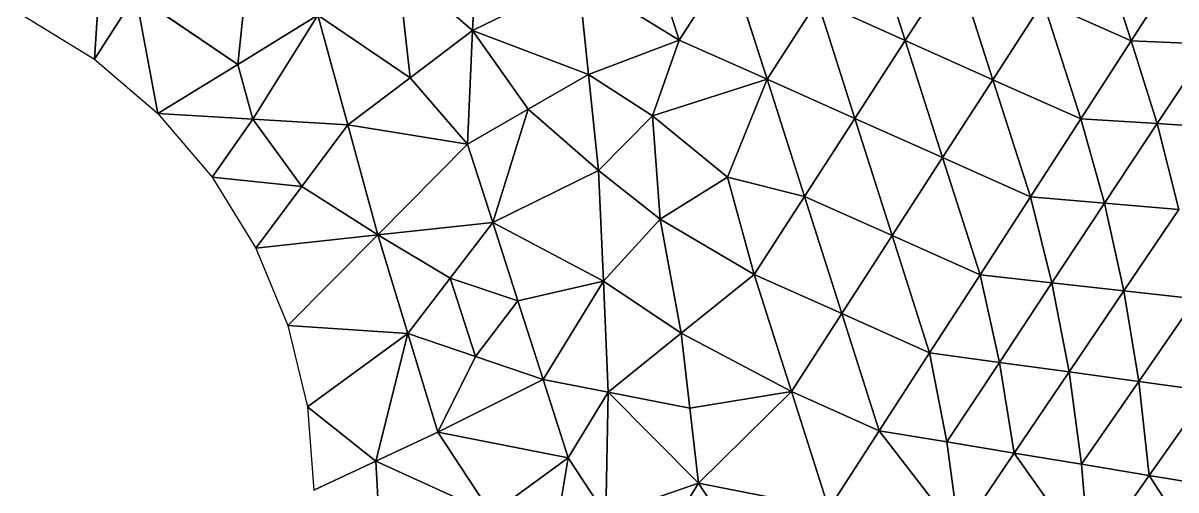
# Model space of a CAD drawing. Extents: x 100 to 350, y 100 to 150.
# Drawn here: x 154.54 to 176.18, y 125 to 133.77 of the extents above; entities that cross this region are included whole.
import ezdxf

# ---------------------------------------------------------------- set-up
doc = ezdxf.new("R2010")
doc.units = 0

msp = doc.modelspace()

# ---------------------------------------------------------------- linework, layer by layer
at = {"color": 1}
for p, q in [((163.074008, 135.766957), (162.978401, 133.631264)), ((162.978401, 133.631264), (163.074008, 135.766957)), ((166.152912, 135.65225), (166.855521, 133.451239)), ((166.855521, 133.451239), (166.152912, 135.65225)), ((171.096324, 133.443403), (170.393715, 135.644414)), ((170.393715, 135.644414), (171.096324, 133.443403)), ((175.337127, 133.435567), (174.634518, 135.636578)), ((174.634518, 135.636578), (175.337127, 133.435567)), ((161.806505, 132.743603), (161.573273, 134.842984)), ((161.573273, 134.842984), (162.978401, 133.631264)), ((162.978401, 133.631264), (161.573273, 134.842984)), ((161.573273, 134.842984), (161.806505, 132.743603)), ((166.855521, 133.451239), (167.800716, 134.915968)), ((167.800716, 134.915968), (166.855521, 133.451239)), ((167.800716, 134.915968), (168.503325, 132.714957)), ((168.503325, 132.714957), (167.800716, 134.915968)), ((171.096324, 133.443403), (172.041519, 134.908132)), ((172.041519, 134.908132), (171.096324, 133.443403)), ((172.041519, 134.908132), (172.744128, 132.707121)), ((172.744128, 132.707121), (172.041519, 134.908132)), ((175.337127, 133.435567), (176.282322, 134.900295)), ((176.282322, 134.900295), (175.337127, 133.435567)), ((155.877853, 133.09017), (155.985242, 134.706114)), ((155.985242, 134.706114), (155.877853, 133.09017)), ((158.571803, 132.99504), (158.751558, 134.710587)), ((158.751558, 134.710587), (158.571803, 132.99504)), ((164.964765, 134.609098), (162.978401, 133.631264)), ((162.978401, 133.631264), (164.964765, 134.609098)), ((166.855521, 133.451239), (164.964765, 134.609098)), ((164.964765, 134.609098), (165.15304, 132.805027)), ((165.15304, 132.805027), (164.964765, 134.609098)), ((164.964765, 134.609098), (166.855521, 133.451239)), ((156.654216, 134.296166), (155.877853, 133.09017)), ((155.877853, 133.09017), (156.654216, 134.296166)), ((156.654216, 134.296166), (158.571803, 132.99504)), ((156.654216, 134.296166), (157.071068, 132.071068)), ((158.571803, 132.99504), (156.654216, 134.296166)), ((157.071068, 132.071068), (156.654216, 134.296166)), ((169.44852, 134.179685), (168.503325, 132.714957)), ((168.503325, 132.714957), (169.44852, 134.179685)), ((170.151129, 131.978675), (169.44852, 134.179685)), ((171.096324, 133.443403), (169.44852, 134.179685)), ((169.44852, 134.179685), (170.151129, 131.978675)), ((169.44852, 134.179685), (171.096324, 133.443403)), ((173.689323, 134.171849), (172.744128, 132.707121)), ((172.744128, 132.707121), (173.689323, 134.171849)), ((173.689323, 134.171849), (175.337127, 133.435567)), ((175.337127, 133.435567), (173.689323, 134.171849)), ((173.689323, 134.171849), (174.391932, 131.970838)), ((174.391932, 131.970838), (173.689323, 134.171849)), ((160.072538, 133.919012), (158.571803, 132.99504)), ((158.571803, 132.99504), (160.072538, 133.919012)), ((160.072538, 133.919012), (158.852838, 131.963505)), ((158.852838, 131.963505), (160.072538, 133.919012)), ((161.806505, 132.743603), (160.072538, 133.919012)), ((160.072538, 133.919012), (160.634609, 131.855942)), ((160.634609, 131.855942), (160.072538, 133.919012)), ((160.072538, 133.919012), (161.806505, 132.743603)), ((161.806505, 132.743603), (162.978401, 133.631264)), ((162.978401, 133.631264), (161.806505, 132.743603)), ((162.882793, 131.495572), (162.978401, 133.631264)), ((162.978401, 133.631264), (162.882793, 131.495572)), ((162.978401, 133.631264), (165.15304, 132.805027)), ((165.15304, 132.805027), (162.978401, 133.631264)), ((162.978401, 133.631264), (164.017916, 132.150299)), ((164.017916, 132.150299), (162.978401, 133.631264)), ((166.855521, 133.451239), (165.15304, 132.805027)), ((165.15304, 132.805027), (166.855521, 133.451239)), ((166.355585, 132.027628), (166.855521, 133.451239)), ((166.855521, 133.451239), (166.355585, 132.027628)), ((166.855521, 133.451239), (168.503325, 132.714957)), ((168.503325, 132.714957), (166.855521, 133.451239)), ((170.151129, 131.978675), (171.096324, 133.443403)), ((171.096324, 133.443403), (170.151129, 131.978675)), ((171.798933, 131.242392), (171.096324, 133.443403)), ((172.744128, 132.707121), (171.096324, 133.443403)), ((171.096324, 133.443403), (171.798933, 131.242392)), ((171.096324, 133.443403), (172.744128, 132.707121)), ((174.391932, 131.970838), (175.337127, 133.435567)), ((175.337127, 133.435567), (174.391932, 131.970838)), ((176.81491, 133.375656), (175.337127, 133.435567)), ((175.337127, 133.435567), (175.827357, 131.880972)), ((175.337127, 133.435567), (176.81491, 133.375656)), ((175.827357, 131.880972), (175.337127, 133.435567)), ((176.81491, 133.375656), (175.827357, 131.880972)), ((175.827357, 131.880972), (176.81491, 133.375656)), ((157.071068, 132.071068), (158.571803, 132.99504)), ((158.571803, 132.99504), (157.071068, 132.071068)), ((158.852838, 131.963505), (158.571803, 132.99504)), ((158.571803, 132.99504), (158.852838, 131.963505)), ((160.634609, 131.855942), (161.806505, 132.743603)), ((161.806505, 132.743603), (160.634609, 131.855942)), ((162.882793, 131.495572), (161.806505, 132.743603)), ((161.806505, 132.743603), (162.882793, 131.495572)), ((165.15304, 132.805027), (164.017916, 132.150299)), ((164.017916, 132.150299), (165.15304, 132.805027)), ((165.15304, 132.805027), (166.355585, 132.027628)), ((165.341314, 131.000955), (165.15304, 132.805027)), ((166.355585, 132.027628), (165.15304, 132.805027)), ((165.15304, 132.805027), (165.341314, 131.000955)), ((166.355585, 132.027628), (168.503325, 132.714957)), ((168.503325, 132.714957), (166.355585, 132.027628)), ((168.503325, 132.714957), (167.764141, 130.878149)), ((167.764141, 130.878149), (168.503325, 132.714957)), ((168.503325, 132.714957), (170.151129, 131.978675)), ((169.205935, 130.513946), (168.503325, 132.714957)), ((170.151129, 131.978675), (168.503325, 132.714957)), ((168.503325, 132.714957), (169.205935, 130.513946)), ((172.744128, 132.707121), (171.798933, 131.242392)), ((171.798933, 131.242392), (172.744128, 132.707121)), ((173.446737, 130.50611), (172.744128, 132.707121)), ((172.744128, 132.707121), (174.391932, 131.970838)), ((174.391932, 131.970838), (172.744128, 132.707121)), ((172.744128, 132.707121), (173.446737, 130.50611)), ((158.852838, 131.963505), (157.071068, 132.071068)), ((157.071068, 132.071068), (158.852838, 131.963505)), ((164.017916, 132.150299), (162.882793, 131.495572)), ((162.882793, 131.495572), (164.017916, 132.150299)), ((164.017916, 132.150299), (163.35495, 130.023122)), ((163.35495, 130.023122), (164.017916, 132.150299)), ((164.017916, 132.150299), (165.341314, 131.000955)), ((165.341314, 131.000955), (164.017916, 132.150299)), ((165.341314, 131.000955), (166.355585, 132.027628)), ((166.355585, 132.027628), (165.341314, 131.000955)), ((166.355585, 132.027628), (166.495118, 130.084997)), ((167.764141, 130.878149), (166.355585, 132.027628)), ((166.355585, 132.027628), (167.764141, 130.878149)), ((166.495118, 130.084997), (166.355585, 132.027628)), ((158.852838, 131.963505), (158.09017, 130.877853)), ((158.09017, 130.877853), (158.852838, 131.963505)), ((159.772337, 130.697923), (158.852838, 131.963505)), ((158.852838, 131.963505), (160.634609, 131.855942)), ((160.634609, 131.855942), (158.852838, 131.963505)), ((158.852838, 131.963505), (159.772337, 130.697923)), ((159.772337, 130.697923), (160.634609, 131.855942)), ((160.634609, 131.855942), (159.772337, 130.697923)), ((160.634609, 131.855942), (161.196679, 129.792871)), ((162.882793, 131.495572), (160.634609, 131.855942)), ((160.634609, 131.855942), (162.882793, 131.495572)), ((161.196679, 129.792871), (160.634609, 131.855942)), ((169.205935, 130.513946), (170.151129, 131.978675)), ((170.151129, 131.978675), (169.205935, 130.513946)), ((170.151129, 131.978675), (171.798933, 131.242392)), ((170.853738, 129.777664), (170.151129, 131.978675)), ((171.798933, 131.242392), (170.151129, 131.978675)), ((170.151129, 131.978675), (170.853738, 129.777664)), ((173.446737, 130.50611), (174.391932, 131.970838)), ((174.391932, 131.970838), (173.446737, 130.50611)), ((175.827357, 131.880972), (174.391932, 131.970838)), ((174.391932, 131.970838), (174.839804, 130.386288)), ((174.391932, 131.970838), (175.827357, 131.880972)), ((174.839804, 130.386288), (174.391932, 131.970838)), ((175.827357, 131.880972), (174.839804, 130.386288)), ((174.839804, 130.386288), (175.827357, 131.880972)), ((175.827357, 131.880972), (176.232871, 130.266466)), ((177.262783, 131.791106), (175.827357, 131.880972)), ((175.827357, 131.880972), (177.262783, 131.791106)), ((176.232871, 130.266466), (175.827357, 131.880972)), ((161.196679, 129.792871), (162.882793, 131.495572)), ((162.882793, 131.495572), (161.196679, 129.792871)), ((163.35495, 130.023122), (162.882793, 131.495572)), ((162.882793, 131.495572), (163.35495, 130.023122)), ((171.798933, 131.242392), (170.853738, 129.777664)), ((170.853738, 129.777664), (171.798933, 131.242392)), ((171.798933, 131.242392), (173.446737, 130.50611)), ((171.798933, 131.242392), (172.501542, 129.041381)), ((173.446737, 130.50611), (171.798933, 131.242392)), ((172.501542, 129.041381), (171.798933, 131.242392)), ((165.341314, 131.000955), (163.35495, 130.023122)), ((163.35495, 130.023122), (165.341314, 131.000955)), ((165.432106, 128.919766), (165.341314, 131.000955)), ((166.495118, 130.084997), (165.341314, 131.000955)), ((165.341314, 131.000955), (165.432106, 128.919766)), ((165.341314, 131.000955), (166.495118, 130.084997)), ((158.09017, 130.877853), (159.772337, 130.697923)), ((159.772337, 130.697923), (158.09017, 130.877853)), ((167.764141, 130.878149), (166.495118, 130.084997)), ((166.495118, 130.084997), (167.764141, 130.878149)), ((168.26074, 129.049218), (167.764141, 130.878149)), ((169.205935, 130.513946), (167.764141, 130.878149)), ((167.764141, 130.878149), (168.26074, 129.049218)), ((167.764141, 130.878149), (169.205935, 130.513946)), ((159.772337, 130.697923), (158.910065, 129.539905)), ((158.910065, 129.539905), (159.772337, 130.697923)), ((161.196679, 129.792871), (159.772337, 130.697923)), ((159.772337, 130.697923), (161.196679, 129.792871)), ((168.26074, 129.049218), (169.205935, 130.513946)), ((169.205935, 130.513946), (168.26074, 129.049218)), ((169.908544, 128.312935), (169.205935, 130.513946)), ((169.205935, 130.513946), (169.908544, 128.312935)), ((170.853738, 129.777664), (169.205935, 130.513946)), ((169.205935, 130.513946), (170.853738, 129.777664)), ((173.446737, 130.50611), (172.501542, 129.041381)), ((172.501542, 129.041381), (173.446737, 130.50611)), ((173.852251, 128.891604), (173.446737, 130.50611)), ((174.839804, 130.386288), (173.446737, 130.50611)), ((173.446737, 130.50611), (173.852251, 128.891604)), ((173.446737, 130.50611), (174.839804, 130.386288)), ((173.852251, 128.891604), (174.839804, 130.386288)), ((174.839804, 130.386288), (173.852251, 128.891604)), ((174.839804, 130.386288), (175.20296, 128.741827)), ((176.232871, 130.266466), (174.839804, 130.386288)), ((174.839804, 130.386288), (176.232871, 130.266466)), ((175.20296, 128.741827), (174.839804, 130.386288)), ((166.495118, 130.084997), (165.432106, 128.919766)), ((165.432106, 128.919766), (166.495118, 130.084997)), ((166.495118, 130.084997), (168.26074, 129.049218)), ((166.495118, 130.084997), (166.891819, 127.943897)), ((168.26074, 129.049218), (166.495118, 130.084997)), ((166.891819, 127.943897), (166.495118, 130.084997)), ((175.20296, 128.741827), (176.232871, 130.266466)), ((176.232871, 130.266466), (175.20296, 128.741827)), ((161.196679, 129.792871), (163.35495, 130.023122)), ((163.35495, 130.023122), (161.196679, 129.792871)), ((162.557683, 128.981043), (163.35495, 130.023122)), ((163.35495, 130.023122), (162.557683, 128.981043)), ((163.35495, 130.023122), (165.432106, 128.919766)), ((163.35495, 130.023122), (163.827107, 128.550671)), ((165.432106, 128.919766), (163.35495, 130.023122)), ((163.827107, 128.550671), (163.35495, 130.023122)), ((158.910065, 129.539905), (161.196679, 129.792871)), ((161.196679, 129.792871), (158.910065, 129.539905)), ((161.196679, 129.792871), (159.510565, 128.09017)), ((159.510565, 128.09017), (161.196679, 129.792871)), ((162.557683, 128.981043), (161.196679, 129.792871)), ((161.196679, 129.792871), (161.760416, 127.938964)), ((161.760416, 127.938964), (161.196679, 129.792871)), ((161.196679, 129.792871), (162.557683, 128.981043)), ((169.908544, 128.312935), (170.853738, 129.777664)), ((170.853738, 129.777664), (169.908544, 128.312935)), ((172.501542, 129.041381), (170.853738, 129.777664)), ((170.853738, 129.777664), (171.556348, 127.576653)), ((171.556348, 127.576653), (170.853738, 129.777664)), ((170.853738, 129.777664), (172.501542, 129.041381)), ((161.760416, 127.938964), (162.557683, 128.981043)), ((162.557683, 128.981043), (161.760416, 127.938964)), ((163.02984, 127.508593), (162.557683, 128.981043)), ((162.557683, 128.981043), (163.02984, 127.508593)), ((163.827107, 128.550671), (162.557683, 128.981043)), ((162.557683, 128.981043), (163.827107, 128.550671)), ((168.26074, 129.049218), (166.891819, 127.943897)), ((166.891819, 127.943897), (168.26074, 129.049218)), ((169.908544, 128.312935), (168.26074, 129.049218)), ((168.26074, 129.049218), (168.963349, 126.848207)), ((168.963349, 126.848207), (168.26074, 129.049218)), ((168.26074, 129.049218), (169.908544, 128.312935)), ((171.556348, 127.576653), (172.501542, 129.041381)), ((172.501542, 129.041381), (171.556348, 127.576653)), ((172.501542, 129.041381), (173.852251, 128.891604)), ((173.852251, 128.891604), (172.501542, 129.041381)), ((172.501542, 129.041381), (172.864698, 127.39692)), ((172.864698, 127.39692), (172.501542, 129.041381)), ((163.827107, 128.550671), (165.432106, 128.919766)), ((165.432106, 128.919766), (163.827107, 128.550671)), ((165.432106, 128.919766), (164.299264, 127.078221)), ((164.299264, 127.078221), (165.432106, 128.919766)), ((165.522898, 126.838577), (165.432106, 128.919766)), ((166.891819, 127.943897), (165.432106, 128.919766)), ((165.432106, 128.919766), (165.522898, 126.838577)), ((165.432106, 128.919766), (166.891819, 127.943897)), ((173.852251, 128.891604), (172.864698, 127.39692)), ((172.864698, 127.39692), (173.852251, 128.891604)), ((174.173049, 127.217188), (173.852251, 128.891604)), ((173.852251, 128.891604), (175.20296, 128.741827)), ((173.852251, 128.891604), (174.173049, 127.217188)), ((175.20296, 128.741827), (173.852251, 128.891604)), ((163.02984, 127.508593), (163.827107, 128.550671)), ((163.827107, 128.550671), (163.02984, 127.508593)), ((163.827107, 128.550671), (164.299264, 127.078221)), ((164.299264, 127.078221), (163.827107, 128.550671)), ((174.173049, 127.217188), (175.20296, 128.741827)), ((175.20296, 128.741827), (174.173049, 127.217188)), ((176.553669, 128.59205), (175.20296, 128.741827)), ((175.20296, 128.741827), (175.4814, 127.037455)), ((175.20296, 128.741827), (176.553669, 128.59205)), ((175.4814, 127.037455), (175.20296, 128.741827)), ((176.553669, 128.59205), (175.4814, 127.037455)), ((175.4814, 127.037455), (176.553669, 128.59205)), ((168.963349, 126.848207), (169.908544, 128.312935)), ((169.908544, 128.312935), (168.963349, 126.848207)), ((170.611153, 126.111925), (169.908544, 128.312935)), ((169.908544, 128.312935), (170.611153, 126.111925)), ((171.556348, 127.576653), (169.908544, 128.312935)), ((169.908544, 128.312935), (171.556348, 127.576653)), ((159.510565, 128.09017), (161.760416, 127.938964)), ((161.760416, 127.938964), (159.510565, 128.09017)), ((161.760416, 127.938964), (159.876883, 126.564345)), ((159.876883, 126.564345), (161.760416, 127.938964)), ((161.162076, 125.542529), (161.760416, 127.938964)), ((161.760416, 127.938964), (161.162076, 125.542529)), ((161.760416, 127.938964), (163.02984, 127.508593)), ((163.02984, 127.508593), (161.760416, 127.938964)), ((161.760416, 127.938964), (162.324152, 126.085058)), ((162.324152, 126.085058), (161.760416, 127.938964)), ((166.891819, 127.943897), (165.522898, 126.838577)), ((165.522898, 126.838577), (166.891819, 127.943897)), ((166.891819, 127.943897), (168.963349, 126.848207)), ((168.963349, 126.848207), (166.891819, 127.943897)), ((166.891819, 127.943897), (167.055254, 126.53519)), ((167.055254, 126.53519), (166.891819, 127.943897)), ((162.324152, 126.085058), (163.02984, 127.508593)), ((163.02984, 127.508593), (162.324152, 126.085058)), ((163.02984, 127.508593), (164.299264, 127.078221)), ((164.299264, 127.078221), (163.02984, 127.508593)), ((170.611153, 126.111925), (171.556348, 127.576653)), ((171.556348, 127.576653), (170.611153, 126.111925)), ((172.864698, 127.39692), (171.556348, 127.576653)), ((171.556348, 127.576653), (171.877145, 125.902236)), ((171.556348, 127.576653), (172.864698, 127.39692)), ((171.877145, 125.902236), (171.556348, 127.576653)), ((172.864698, 127.39692), (171.877145, 125.902236)), ((171.877145, 125.902236), (172.864698, 127.39692)), ((172.864698, 127.39692), (173.143138, 125.692548)), ((174.173049, 127.217188), (172.864698, 127.39692)), ((172.864698, 127.39692), (174.173049, 127.217188)), ((173.143138, 125.692548), (172.864698, 127.39692)), ((164.299264, 127.078221), (162.324152, 126.085058)), ((162.324152, 126.085058), (164.299264, 127.078221)), ((164.299264, 127.078221), (165.522898, 126.838577)), ((164.299264, 127.078221), (164.771421, 125.60577)), ((165.522898, 126.838577), (164.299264, 127.078221)), ((164.771421, 125.60577), (164.299264, 127.078221)), ((174.173049, 127.217188), (173.143138, 125.692548)), ((173.143138, 125.692548), (174.173049, 127.217188)), ((174.40913, 125.48286), (174.173049, 127.217188)), ((175.4814, 127.037455), (174.173049, 127.217188)), ((174.173049, 127.217188), (174.40913, 125.48286)), ((174.173049, 127.217188), (175.4814, 127.037455)), ((174.40913, 125.48286), (175.4814, 127.037455)), ((175.4814, 127.037455), (174.40913, 125.48286)), ((175.4814, 127.037455), (175.675123, 125.273172)), ((176.789751, 126.857722), (175.4814, 127.037455)), ((175.4814, 127.037455), (176.789751, 126.857722)), ((175.675123, 125.273172), (175.4814, 127.037455)), ((165.522898, 126.838577), (164.771421, 125.60577)), ((164.771421, 125.60577), (165.522898, 126.838577)), ((165.47572, 124.525702), (165.522898, 126.838577)), ((165.522898, 126.838577), (165.47572, 124.525702)), ((165.522898, 126.838577), (167.055254, 126.53519)), ((167.055254, 126.53519), (165.522898, 126.838577)), ((165.522898, 126.838577), (167.218689, 125.126483)), ((167.218689, 125.126483), (165.522898, 126.838577)), ((167.055254, 126.53519), (168.963349, 126.848207)), ((168.963349, 126.848207), (167.055254, 126.53519)), ((168.963349, 126.848207), (167.218689, 125.126483)), ((167.218689, 125.126483), (168.963349, 126.848207)), ((168.963349, 126.848207), (170.611153, 126.111925)), ((169.665958, 124.647196), (168.963349, 126.848207)), ((170.611153, 126.111925), (168.963349, 126.848207)), ((168.963349, 126.848207), (169.665958, 124.647196)), ((176.789751, 126.857722), (175.675123, 125.273172)), ((175.675123, 125.273172), (176.789751, 126.857722)), ((159.876883, 126.564345), (161.162076, 125.542529)), ((161.162076, 125.542529), (159.876883, 126.564345)), ((167.055254, 126.53519), (167.218689, 125.126483)), ((167.218689, 125.126483), (167.055254, 126.53519)), ((162.324152, 126.085058), (161.162076, 125.542529)), ((161.162076, 125.542529), (162.324152, 126.085058)), ((163.33436, 124.553993), (162.324152, 126.085058)), ((164.771421, 125.60577), (162.324152, 126.085058)), ((162.324152, 126.085058), (163.33436, 124.553993)), ((162.324152, 126.085058), (164.771421, 125.60577)), ((170.611153, 126.111925), (169.665958, 124.647196)), ((169.665958, 124.647196), (170.611153, 126.111925)), ((172.113227, 124.167909), (170.611153, 126.111925)), ((171.877145, 125.902236), (170.611153, 126.111925)), ((170.611153, 126.111925), (172.113227, 124.167909)), ((170.611153, 126.111925), (171.877145, 125.902236)), ((171.877145, 125.902236), (172.113227, 124.167909)), ((173.143138, 125.692548), (171.877145, 125.902236)), ((171.877145, 125.902236), (173.143138, 125.692548)), ((172.113227, 124.167909), (171.877145, 125.902236)), ((160, 125), (161.162076, 125.542529)), ((161.162076, 125.542529), (160, 125)), ((161.162076, 125.542529), (163.33436, 124.553993)), ((161.254558, 123.80011), (161.162076, 125.542529)), ((161.162076, 125.542529), (161.254558, 123.80011)), ((163.33436, 124.553993), (161.162076, 125.542529)), ((164.771421, 125.60577), (163.33436, 124.553993)), ((163.33436, 124.553993), (164.771421, 125.60577)), ((164.557994, 124.314349), (164.771421, 125.60577)), ((164.771421, 125.60577), (164.557994, 124.314349)), ((164.771421, 125.60577), (165.47572, 124.525702)), ((165.47572, 124.525702), (164.771421, 125.60577)), ((172.113227, 124.167909), (173.143138, 125.692548)), ((173.143138, 125.692548), (172.113227, 124.167909)), ((173.143138, 125.692548), (174.40913, 125.48286)), ((174.40913, 125.48286), (173.143138, 125.692548)), ((173.143138, 125.692548), (174.560495, 123.688622)), ((174.560495, 123.688622), (173.143138, 125.692548)), ((174.560495, 123.688622), (174.40913, 125.48286)), ((174.40913, 125.48286), (175.675123, 125.273172)), ((174.40913, 125.48286), (174.560495, 123.688622)), ((175.675123, 125.273172), (174.40913, 125.48286)), ((167.218689, 125.126483), (165.47572, 124.525702)), ((165.47572, 124.525702), (167.218689, 125.126483)), ((166.18002, 123.445635), (167.218689, 125.126483)), ((167.218689, 125.126483), (166.18002, 123.445635)), ((167.218689, 125.126483), (169.665958, 124.647196)), ((167.922989, 124.046415), (167.218689, 125.126483)), ((169.665958, 124.647196), (167.218689, 125.126483)), ((167.218689, 125.126483), (167.922989, 124.046415)), ((175.675123, 125.273172), (174.560495, 123.688622)), ((174.560495, 123.688622), (175.675123, 125.273172)), ((177.007764, 123.209335), (175.675123, 125.273172)), ((175.675123, 125.273172), (176.941115, 125.063484)), ((176.941115, 125.063484), (175.675123, 125.273172)), ((175.675123, 125.273172), (177.007764, 123.209335))]:
    msp.add_line(p, q, dxfattribs=at)
at = {"color": 7}
for p, q in [((154.539905, 133.910065), (155.877853, 133.09017)), ((155.877853, 133.09017), (157.071068, 132.071068)), ((157.071068, 132.071068), (158.09017, 130.877853)), ((158.09017, 130.877853), (158.910065, 129.539905)), ((158.910065, 129.539905), (159.510565, 128.09017)), ((159.510565, 128.09017), (159.876883, 126.564345)), ((159.876883, 126.564345), (160, 125))]:
    msp.add_line(p, q, dxfattribs=at)

doc.saveas('drawing.dxf')
